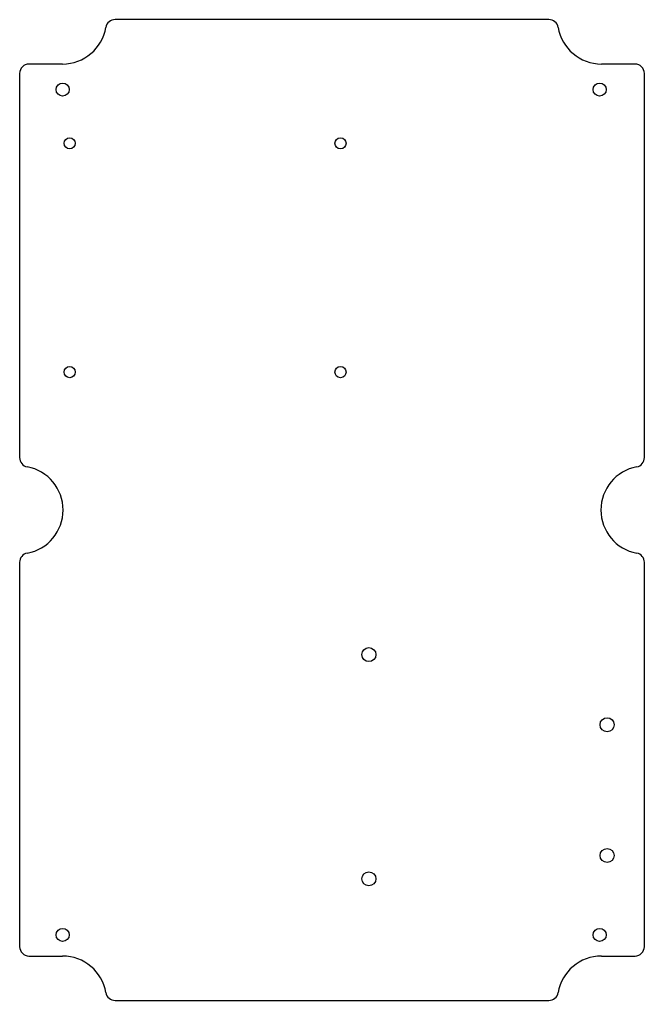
# Model space of a CAD drawing. Extents: x -67 to 67, y -105 to 105.
import ezdxf

# ---------------------------------------------------------------- set-up
doc = ezdxf.new("R2010")
doc.units = 0
doc.layers.get('0').update_dxf_attribs({"linetype": 'continuous'})

# ---------------------------------------------------------------- blocks, each defined once
blk = doc.blocks.new('SKETCH006')
at = {"color": 7}
for centre in [(-57.5, 90.5), (57.5, 90.5), (-57.5, -90.5), (57.5, -90.5)]:
    blk.add_circle(centre, 1.4, dxfattribs=at)
blk = doc.blocks.new('SKETCH')
at = {"color": 7}
for centre in [(8.09, -30.49), (59.09, -45.49), (59.09, -73.49), (8.09, -78.49)]:
    blk.add_circle(centre, 1.5, dxfattribs=at)
blk = doc.blocks.new('SKETCH005')
at = {"color": 7}
for centre in [(-56, 79, 7), (2, 79, 7), (-56, 30, 7), (2, 30, 7)]:
    blk.add_circle(centre, 1.2, dxfattribs=at)
blk = doc.blocks.new('POLYLINE')
at = {"color": 0}
for p, q in [((46.64, 105.48), (-46.28, 105.48)), ((-57.52, 95.98), (-64.72, 95.98)), ((65.08, 95.98), (57.88, 95.98)), ((-66.72, 93.98), (-66.72, 11.69)), ((67.08, 11.69), (67.08, 93.98)), ((-66.72, -10.72), (-66.72, -93.02)), ((67.08, -93.02), (67.08, -10.72)), ((-64.72, -95.02), (-57.52, -95.02)), ((57.88, -95.02), (65.08, -95.02)), ((-46.28, -104.52), (46.64, -104.52))]:
    blk.add_line(p, q, dxfattribs=at)
for centre, radius, start, end in [((-46.28, 103.48), 2, 90, 170.4059), ((46.64, 103.48), 2, 9.5941, 90.0001), ((-57.52, 105.38), 9.4, -90, -9.5941), ((57.88, 105.38), 9.4, -170.4059, -90), ((-64.72, 93.98), 2, 90, 180), ((65.08, 93.98), 2, 0, 90), ((-64.72, 11.69), 2, -180, -100.6151), ((65.08, 11.69), 2, -79.3849, 0), ((-66.82, 0.48), 9.4, -79.3849, 79.3849), ((67.18, 0.48), 9.4, 100.6151, -100.6151), ((-64.72, -10.72), 2, 100.6151, -180), ((65.08, -10.72), 2, 0, 79.3849), ((-64.72, -93.02), 2, 180, -90), ((65.08, -93.02), 2, -90.0001, -0.0001), ((-57.52, -104.42), 9.4, 9.5941, 90), ((57.88, -104.42), 9.4, 90, 170.4059), ((-46.28, -102.52), 2, -170.4058, -89.9999), ((46.64, -102.52), 2, -90, -9.5941)]:
    blk.add_arc(centre, radius, start, end, dxfattribs=at)

msp = doc.modelspace()

# ---------------------------------------------------------------- block references
at = {"color": 0}
msp.add_blockref('POLYLINE', (0, 0), dxfattribs=at)
at = {"color": 7}
for name in ['SKETCH006', 'SKETCH005', 'SKETCH']:
    msp.add_blockref(name, (0, 0), dxfattribs=at)

doc.saveas('drawing.dxf')
